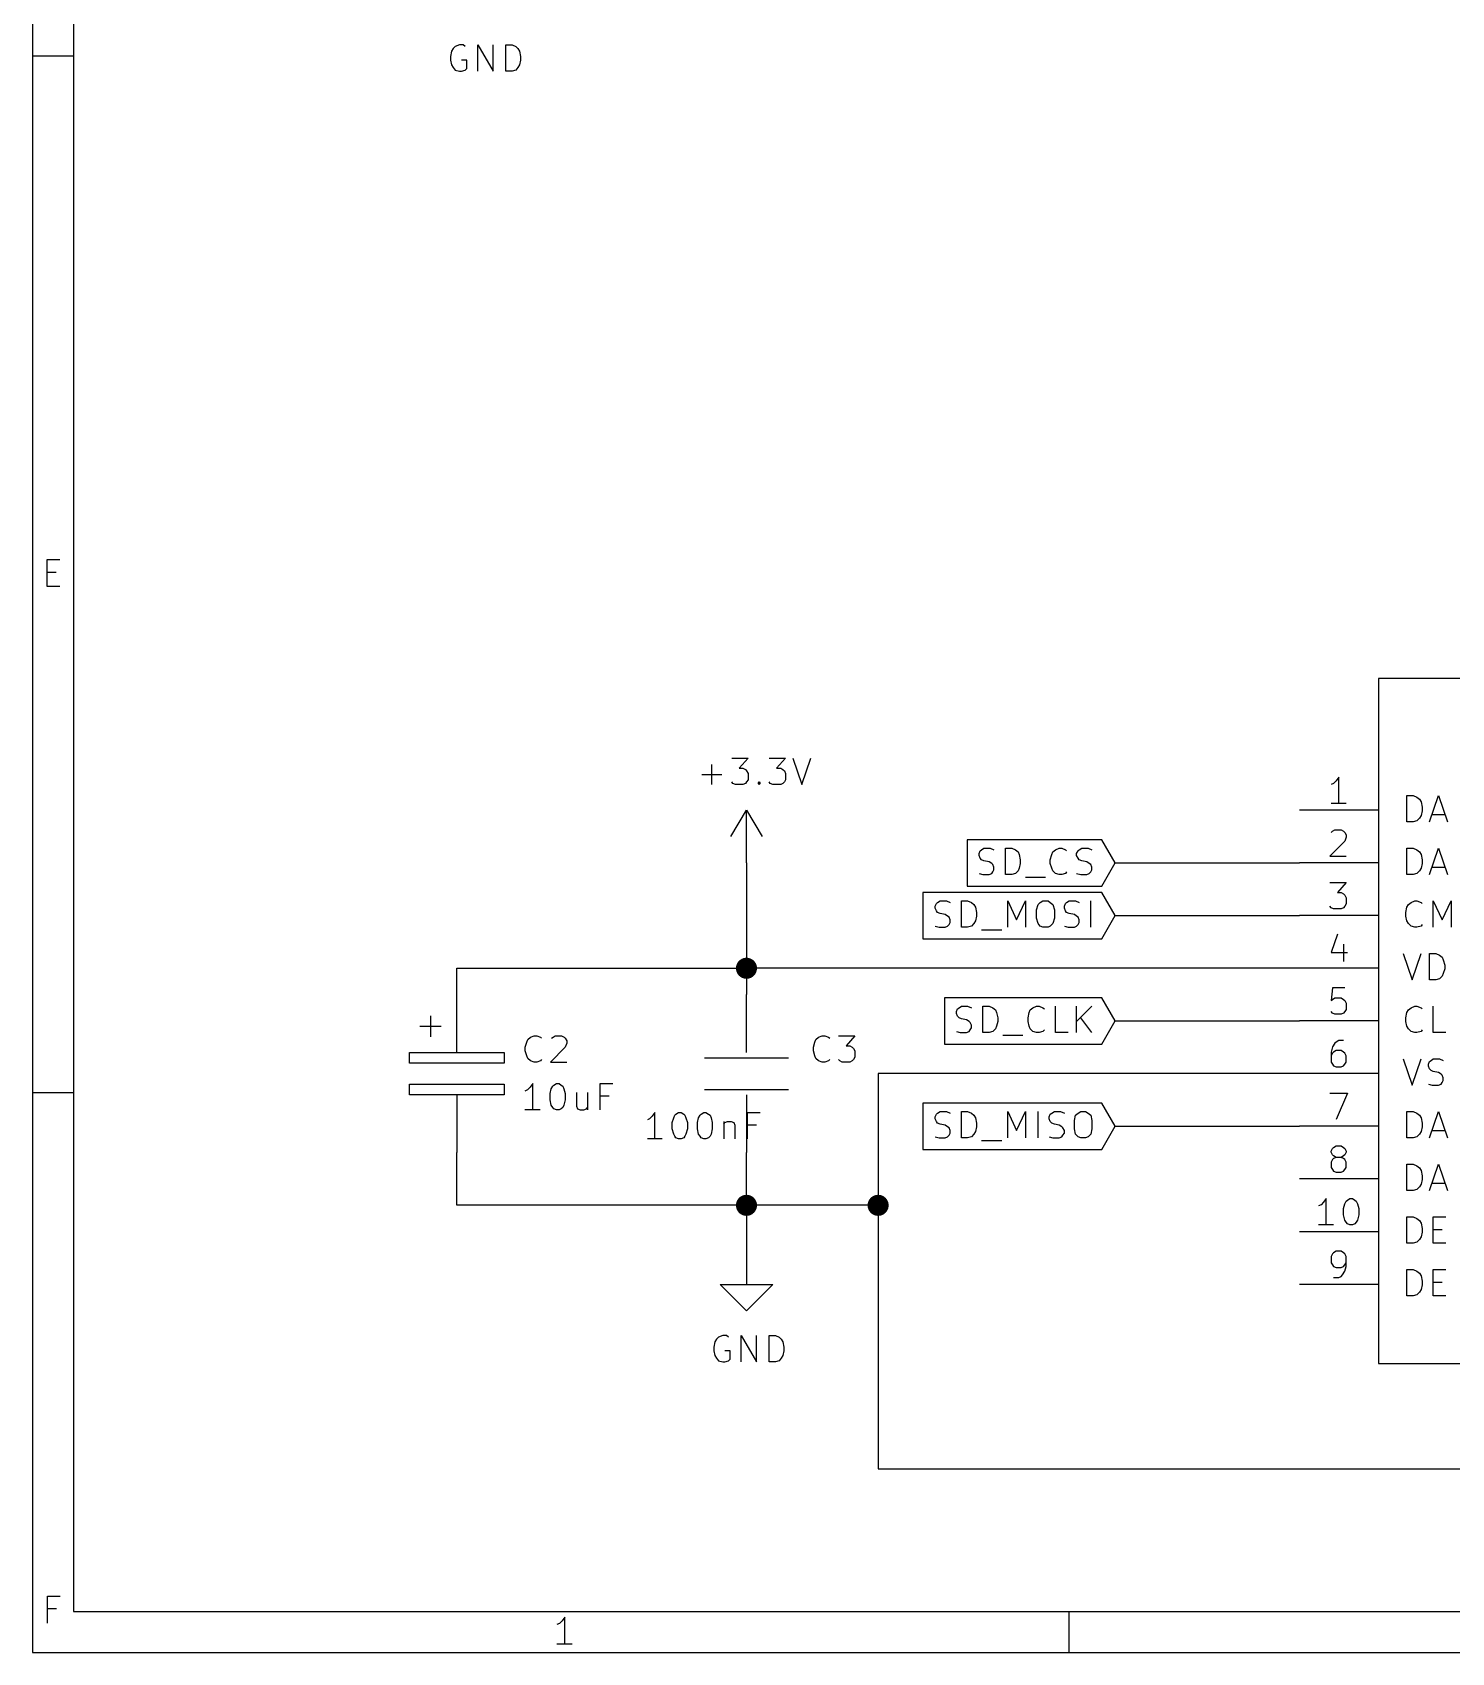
# Model space of a CAD drawing. Extents: x 10 to 410, y -287 to -10.
# Drawn here: x 10 to 78.5, y -287 to -208.9 of the extents above; entities that cross this region are included whole.
import ezdxf

# ---------------------------------------------------------------- set-up
doc = ezdxf.new("R2010")
doc.units = 0
doc.header["$MEASUREMENT"] = 0
for name, color, linetype in [('CYAN2', 4, 'CONTINUOUS'), ('GREEN2', 3, 'CONTINUOUS'), ('RED2', 1, 'CONTINUOUS')]:
    doc.layers.add(name, color=color, linetype=linetype)

msp = doc.modelspace()

# ---------------------------------------------------------------- linework, layer by layer
at = {"layer": 'CYAN2', "linetype": 'CONTINUOUS'}
for p, q in [((30.226, -209.779), (30.1752, -210.033)), ((30.1752, -210.033), (30.1752, -210.21)), ((30.3022, -209.652), (30.226, -209.779)), ((30.4038, -209.55), (30.3022, -209.652)), ((30.607, -209.474), (30.4038, -209.55)), ((30.7848, -209.474), (30.607, -209.474)), ((30.8864, -209.55), (30.7848, -209.474)), ((31.496, -210.744), (31.496, -209.474)), ((31.496, -209.474), (32.2326, -210.744)), ((32.2326, -210.744), (32.2326, -209.474)), ((32.8422, -210.744), (32.8422, -209.474)), ((32.8422, -209.474), (33.147, -209.474)), ((33.147, -209.474), (33.3248, -209.55)), ((33.3248, -209.55), (33.4264, -209.652)), ((33.4264, -209.652), (33.5026, -209.779)), ((33.5026, -209.779), (33.5534, -210.033)), ((33.5534, -210.033), (33.5534, -210.21)), ((30.1752, -210.21), (30.226, -210.439)), ((30.226, -210.439), (30.3022, -210.566)), ((30.3022, -210.566), (30.4038, -210.693)), ((30.4038, -210.693), (30.607, -210.744)), ((30.607, -210.744), (30.7086, -210.744)), ((30.9626, -210.21), (30.7086, -210.21)), ((30.7086, -210.744), (30.8864, -210.693)), ((30.8864, -210.693), (30.9626, -210.617)), ((30.9626, -210.617), (30.9626, -210.21)), ((33.147, -210.744), (32.8422, -210.744)), ((33.3248, -210.693), (33.147, -210.744)), ((33.4264, -210.566), (33.3248, -210.693)), ((33.5026, -210.439), (33.4264, -210.566)), ((33.5534, -210.21), (33.5026, -210.439)), ((42.7736, -245.135), (42.7736, -244.17)), ((43.7388, -243.865), (44.5262, -243.865)), ((44.5262, -243.865), (44.0944, -244.348)), ((44.0944, -244.348), (44.2722, -244.348)), ((44.2722, -244.348), (44.3992, -244.424)), ((44.3992, -244.424), (44.45, -244.475)), ((44.45, -244.475), (44.5262, -244.602)), ((45.5422, -243.865), (46.3296, -243.865)), ((46.3296, -243.865), (45.8978, -244.348)), ((45.8978, -244.348), (46.101, -244.348)), ((46.101, -244.348), (46.2026, -244.424)), ((46.2026, -244.424), (46.2788, -244.475)), ((46.2788, -244.475), (46.3296, -244.602)), ((46.6852, -243.865), (47.117, -245.135)), ((47.117, -245.135), (47.5488, -243.865)), ((42.291, -244.653), (43.2562, -244.653)), ((43.7896, -245.085), (43.7388, -245.008)), ((43.9166, -245.135), (43.7896, -245.085)), ((44.2722, -245.135), (43.9166, -245.135)), ((44.3992, -245.085), (44.2722, -245.135)), ((44.45, -245.008), (44.3992, -245.085)), ((44.5262, -244.907), (44.45, -245.008)), ((44.5262, -244.602), (44.5262, -244.907)), ((45.0088, -245.085), (45.0596, -245.008)), ((45.0596, -245.135), (45.0088, -245.085)), ((45.0596, -245.008), (45.1104, -245.085)), ((45.0596, -245.008), (45.0596, -245.135)), ((45.1104, -245.085), (45.0596, -245.135)), ((45.593, -245.085), (45.5422, -245.008)), ((45.72, -245.135), (45.593, -245.085)), ((46.101, -245.135), (45.72, -245.135)), ((46.2026, -245.085), (46.101, -245.135)), ((46.2788, -245.008), (46.2026, -245.085)), ((46.3296, -244.907), (46.2788, -245.008)), ((46.3296, -244.602), (46.3296, -244.907)), ((76.3016, -246.939), (76.3016, -245.669)), ((76.3016, -245.669), (76.6064, -245.669)), ((76.6064, -245.669), (76.7842, -245.745)), ((76.7842, -245.745), (76.9112, -245.847)), ((76.9112, -245.847), (76.9874, -245.974)), ((76.9874, -245.974), (77.0382, -246.228)), ((77.3938, -246.939), (77.8256, -245.669)), ((77.8256, -245.669), (78.2574, -246.939)), ((76.9112, -246.761), (76.7842, -246.888)), ((76.9874, -246.634), (76.9112, -246.761)), ((77.0382, -246.405), (76.9874, -246.634)), ((77.0382, -246.228), (77.0382, -246.405)), ((77.5208, -246.583), (78.1304, -246.583)), ((76.6064, -246.939), (76.3016, -246.939)), ((76.7842, -246.888), (76.6064, -246.939)), ((76.3016, -249.479), (76.3016, -248.209)), ((76.3016, -248.209), (76.6064, -248.209)), ((76.6064, -248.209), (76.7842, -248.285)), ((76.7842, -248.285), (76.9112, -248.387)), ((76.9112, -248.387), (76.9874, -248.514)), ((77.3938, -249.479), (77.8256, -248.209)), ((77.8256, -248.209), (78.2574, -249.479)), ((76.9874, -249.174), (76.9112, -249.301)), ((76.9874, -248.514), (77.0382, -248.768)), ((77.0382, -248.945), (76.9874, -249.174)), ((77.0382, -248.768), (77.0382, -248.945)), ((77.5208, -249.123), (78.1304, -249.123)), ((76.6064, -249.479), (76.3016, -249.479)), ((76.7842, -249.428), (76.6064, -249.479)), ((76.9112, -249.301), (76.7842, -249.428)), ((76.5048, -250.825), (76.6826, -250.749)), ((76.6826, -250.749), (76.7842, -250.749)), ((76.7842, -250.749), (76.9874, -250.825)), ((77.5716, -252.019), (77.5716, -250.749)), ((77.5716, -250.749), (78.0034, -251.663)), ((78.0034, -251.663), (78.4352, -250.749)), ((78.4352, -250.749), (78.4352, -252.019)), ((76.2508, -251.308), (76.3016, -251.054)), ((76.2508, -251.485), (76.2508, -251.308)), ((76.3016, -251.714), (76.2508, -251.485)), ((76.3016, -251.054), (76.3778, -250.927)), ((76.3778, -250.927), (76.5048, -250.825)), ((76.9874, -250.825), (77.0382, -250.876)), ((76.3778, -251.841), (76.3016, -251.714)), ((76.5048, -251.968), (76.3778, -251.841)), ((76.6826, -252.019), (76.5048, -251.968)), ((76.7842, -252.019), (76.6826, -252.019)), ((76.9874, -251.968), (76.7842, -252.019)), ((77.0382, -251.892), (76.9874, -251.968)), ((76.1238, -253.289), (76.5556, -254.559)), ((76.5556, -254.559), (76.9874, -253.289)), ((77.3938, -254.559), (77.3938, -253.289)), ((77.3938, -253.289), (77.6986, -253.289)), ((77.6986, -253.289), (77.8764, -253.365)), ((77.8764, -253.365), (78.0034, -253.467)), ((78.0034, -253.467), (78.0542, -253.594)), ((78.0542, -253.594), (78.1304, -253.848)), ((78.1304, -253.848), (78.1304, -254.025)), ((77.6986, -254.559), (77.3938, -254.559)), ((77.8764, -254.508), (77.6986, -254.559)), ((78.0034, -254.381), (77.8764, -254.508)), ((78.0542, -254.254), (78.0034, -254.381)), ((78.1304, -254.025), (78.0542, -254.254)), ((76.2508, -256.388), (76.3016, -256.134)), ((76.3016, -256.134), (76.3778, -256.007)), ((76.3778, -256.007), (76.5048, -255.905)), ((76.5048, -255.905), (76.6826, -255.829)), ((76.6826, -255.829), (76.7842, -255.829)), ((76.7842, -255.829), (76.9874, -255.905)), ((76.9874, -255.905), (77.0382, -255.956)), ((77.5716, -257.099), (77.5716, -255.829)), ((76.2508, -256.565), (76.2508, -256.388)), ((76.3016, -256.794), (76.2508, -256.565)), ((76.3778, -256.921), (76.3016, -256.794)), ((76.5048, -257.048), (76.3778, -256.921)), ((77.0382, -256.972), (76.9874, -257.048)), ((33.782, -257.81), (33.8582, -257.556)), ((33.8582, -257.556), (33.909, -257.429)), ((33.909, -257.429), (34.036, -257.327)), ((34.036, -257.327), (34.2138, -257.251)), ((34.2138, -257.251), (34.3408, -257.251)), ((34.3408, -257.251), (34.5186, -257.327)), ((34.5186, -257.327), (34.5694, -257.378)), ((35.052, -257.378), (35.1282, -257.327)), ((35.1282, -257.327), (35.2298, -257.251)), ((35.2298, -257.251), (35.5346, -257.251)), ((35.5346, -257.251), (35.6616, -257.327)), ((35.6616, -257.327), (35.7124, -257.378)), ((35.7124, -257.378), (35.7886, -257.505)), ((35.7886, -257.607), (35.7124, -257.81)), ((35.7886, -257.505), (35.7886, -257.607)), ((47.6758, -257.81), (47.752, -257.556)), ((47.752, -257.556), (47.8028, -257.429)), ((47.8028, -257.429), (47.9298, -257.327)), ((47.9298, -257.327), (48.1076, -257.251)), ((48.1076, -257.251), (48.2346, -257.251)), ((48.2346, -257.251), (48.4124, -257.327)), ((48.4124, -257.327), (48.4632, -257.378)), ((48.895, -257.251), (49.6824, -257.251)), ((49.6824, -257.251), (49.2506, -257.734)), ((49.2506, -257.734), (49.4284, -257.734)), ((49.4284, -257.734), (49.5554, -257.81)), ((76.6826, -257.099), (76.5048, -257.048)), ((76.7842, -257.099), (76.6826, -257.099)), ((76.9874, -257.048), (76.7842, -257.099)), ((78.1812, -257.099), (77.5716, -257.099)), ((33.782, -257.988), (33.782, -257.81)), ((33.8582, -258.216), (33.782, -257.988)), ((33.909, -258.343), (33.8582, -258.216)), ((34.036, -258.47), (33.909, -258.343)), ((34.2138, -258.521), (34.036, -258.47)), ((34.3408, -258.521), (34.2138, -258.521)), ((34.5186, -258.47), (34.3408, -258.521)), ((34.5694, -258.394), (34.5186, -258.47)), ((35.7124, -257.81), (35.0012, -258.521)), ((35.0012, -258.521), (35.7886, -258.521)), ((47.6758, -257.988), (47.6758, -257.81)), ((47.752, -258.216), (47.6758, -257.988)), ((47.8028, -258.343), (47.752, -258.216)), ((47.9298, -258.47), (47.8028, -258.343)), ((48.1076, -258.521), (47.9298, -258.47)), ((48.2346, -258.521), (48.1076, -258.521)), ((48.4124, -258.47), (48.2346, -258.521)), ((48.4632, -258.394), (48.4124, -258.47)), ((48.9458, -258.47), (48.895, -258.394)), ((49.0728, -258.521), (48.9458, -258.47)), ((49.4284, -258.521), (49.0728, -258.521)), ((49.5554, -258.47), (49.4284, -258.521)), ((49.5554, -257.81), (49.6062, -257.861)), ((49.6062, -258.394), (49.5554, -258.47)), ((49.6062, -257.861), (49.6824, -257.988)), ((49.6824, -258.293), (49.6062, -258.394)), ((49.6824, -257.988), (49.6824, -258.293)), ((76.1238, -258.369), (76.5556, -259.639)), ((76.5556, -259.639), (76.9874, -258.369)), ((77.343, -258.623), (77.3938, -258.496)), ((77.3938, -258.496), (77.47, -258.445)), ((77.47, -258.445), (77.5716, -258.369)), ((77.5716, -258.369), (77.8764, -258.369)), ((77.8764, -258.369), (78.0542, -258.445)), ((77.343, -258.724), (77.343, -258.623)), ((77.3938, -258.851), (77.343, -258.724)), ((77.47, -258.928), (77.3938, -258.851)), ((77.5716, -258.978), (77.47, -258.928)), ((77.8256, -259.029), (77.5716, -258.978)), ((77.9526, -259.105), (77.8256, -259.029)), ((78.0034, -259.156), (77.9526, -259.105)), ((78.0542, -259.283), (78.0034, -259.156)), ((78.0542, -259.41), (78.0542, -259.283)), ((33.8836, -259.867), (33.7566, -259.918)), ((34.0106, -259.74), (33.8836, -259.867)), ((34.1376, -259.563), (34.0106, -259.74)), ((34.1376, -260.833), (34.1376, -259.563)), ((34.9758, -260.045), (35.0266, -259.817)), ((34.9758, -260.35), (34.9758, -260.045)), ((35.0266, -259.817), (35.1028, -259.69)), ((35.1028, -259.69), (35.1536, -259.639)), ((35.1536, -259.639), (35.2806, -259.563)), ((35.2806, -259.563), (35.4076, -259.563)), ((35.4076, -259.563), (35.5092, -259.639)), ((35.5092, -259.639), (35.5854, -259.69)), ((35.5854, -259.69), (35.6362, -259.817)), ((35.6362, -259.817), (35.7124, -260.045)), ((35.7124, -260.045), (35.7124, -260.35)), ((36.2458, -259.994), (36.2458, -260.655)), ((36.7792, -259.994), (36.7792, -260.833)), ((37.3888, -260.833), (37.3888, -259.563)), ((37.3888, -259.563), (37.9984, -259.563)), ((77.343, -259.588), (77.5208, -259.639)), ((77.5208, -259.639), (77.8256, -259.639)), ((77.8256, -259.639), (77.9526, -259.588)), ((77.9526, -259.588), (78.0034, -259.512)), ((78.0034, -259.512), (78.0542, -259.41)), ((34.4932, -260.833), (33.7566, -260.833)), ((35.0266, -260.604), (34.9758, -260.35)), ((35.1028, -260.706), (35.0266, -260.604)), ((35.1536, -260.782), (35.1028, -260.706)), ((35.2806, -260.833), (35.1536, -260.782)), ((35.4076, -260.833), (35.2806, -260.833)), ((35.5092, -260.782), (35.4076, -260.833)), ((35.5854, -260.706), (35.5092, -260.782)), ((35.6362, -260.604), (35.5854, -260.706)), ((35.7124, -260.35), (35.6362, -260.604)), ((36.2458, -260.655), (36.2966, -260.782)), ((36.2966, -260.782), (36.4236, -260.833)), ((36.4236, -260.833), (36.6014, -260.833)), ((36.6014, -260.833), (36.7284, -260.782)), ((36.7284, -260.782), (36.7792, -260.706)), ((37.8206, -260.172), (37.3888, -260.172)), ((76.3016, -262.179), (76.3016, -260.909)), ((76.3016, -260.909), (76.6064, -260.909)), ((76.6064, -260.909), (76.7842, -260.985)), ((77.3938, -262.179), (77.8256, -260.909)), ((77.8256, -260.909), (78.2574, -262.179)), ((39.7764, -261.264), (39.6748, -261.315)), ((39.9034, -261.137), (39.7764, -261.264)), ((40.0304, -260.96), (39.9034, -261.137)), ((40.0304, -262.23), (40.0304, -260.96)), ((40.8686, -261.442), (40.9448, -261.214)), ((40.8686, -261.747), (40.8686, -261.442)), ((40.9448, -261.214), (40.9956, -261.087)), ((40.9956, -261.087), (41.0464, -261.036)), ((41.0464, -261.036), (41.1734, -260.96)), ((41.1734, -260.96), (41.3004, -260.96)), ((41.3004, -260.96), (41.4274, -261.036)), ((41.4274, -261.036), (41.4782, -261.087)), ((41.4782, -261.087), (41.529, -261.214)), ((41.529, -261.214), (41.6052, -261.442)), ((41.6052, -261.442), (41.6052, -261.747)), ((42.0878, -261.442), (42.1386, -261.214)), ((42.0878, -261.747), (42.0878, -261.442)), ((42.1386, -261.214), (42.2148, -261.087)), ((42.2148, -261.087), (42.2656, -261.036)), ((42.2656, -261.036), (42.3926, -260.96)), ((42.3926, -260.96), (42.4942, -260.96)), ((42.4942, -260.96), (42.6212, -261.036)), ((42.6212, -261.036), (42.6974, -261.087)), ((42.6974, -261.087), (42.7482, -261.214)), ((42.7482, -261.214), (42.799, -261.442)), ((42.799, -261.442), (42.799, -261.747)), ((43.3578, -261.391), (43.3578, -262.23)), ((43.3578, -261.518), (43.4086, -261.442)), ((43.4086, -261.442), (43.5356, -261.391)), ((43.5356, -261.391), (43.7134, -261.391)), ((43.7134, -261.391), (43.8404, -261.442)), ((43.8404, -261.442), (43.8912, -261.569)), ((43.8912, -261.569), (43.8912, -262.23)), ((44.5008, -262.23), (44.5008, -260.96)), ((44.5008, -260.96), (45.1104, -260.96)), ((44.9326, -261.569), (44.5008, -261.569)), ((76.7842, -260.985), (76.9112, -261.087)), ((76.9112, -261.087), (76.9874, -261.214)), ((76.9874, -261.214), (77.0382, -261.468)), ((77.0382, -261.645), (76.9874, -261.874)), ((77.0382, -261.468), (77.0382, -261.645)), ((40.386, -262.23), (39.6748, -262.23)), ((40.9448, -262.001), (40.8686, -261.747)), ((40.9956, -262.103), (40.9448, -262.001)), ((41.0464, -262.179), (40.9956, -262.103)), ((41.1734, -262.23), (41.0464, -262.179)), ((41.3004, -262.23), (41.1734, -262.23)), ((41.4274, -262.179), (41.3004, -262.23)), ((41.4782, -262.103), (41.4274, -262.179)), ((41.529, -262.001), (41.4782, -262.103)), ((41.6052, -261.747), (41.529, -262.001)), ((42.1386, -262.001), (42.0878, -261.747)), ((42.2148, -262.103), (42.1386, -262.001)), ((42.2656, -262.179), (42.2148, -262.103)), ((42.3926, -262.23), (42.2656, -262.179)), ((42.4942, -262.23), (42.3926, -262.23)), ((42.6212, -262.179), (42.4942, -262.23)), ((42.6974, -262.103), (42.6212, -262.179)), ((42.7482, -262.001), (42.6974, -262.103)), ((42.799, -261.747), (42.7482, -262.001)), ((76.6064, -262.179), (76.3016, -262.179)), ((76.7842, -262.128), (76.6064, -262.179)), ((76.9112, -262.001), (76.7842, -262.128)), ((76.9874, -261.874), (76.9112, -262.001)), ((77.5208, -261.823), (78.1304, -261.823)), ((76.3016, -264.719), (76.3016, -263.449)), ((76.3016, -263.449), (76.6064, -263.449)), ((76.6064, -263.449), (76.7842, -263.525)), ((76.7842, -263.525), (76.9112, -263.627)), ((76.9112, -263.627), (76.9874, -263.754)), ((76.9874, -263.754), (77.0382, -264.008)), ((77.0382, -264.008), (77.0382, -264.185)), ((77.3938, -264.719), (77.8256, -263.449)), ((77.8256, -263.449), (78.2574, -264.719)), ((76.6064, -264.719), (76.3016, -264.719)), ((76.7842, -264.668), (76.6064, -264.719)), ((76.9112, -264.541), (76.7842, -264.668)), ((76.9874, -264.414), (76.9112, -264.541)), ((77.0382, -264.185), (76.9874, -264.414)), ((77.5208, -264.363), (78.1304, -264.363)), ((76.3016, -267.259), (76.3016, -265.989)), ((76.3016, -265.989), (76.6064, -265.989)), ((76.6064, -265.989), (76.7842, -266.065)), ((76.7842, -266.065), (76.9112, -266.167)), ((76.9112, -266.167), (76.9874, -266.294)), ((76.9874, -266.294), (77.0382, -266.548)), ((77.5716, -267.259), (77.5716, -265.989)), ((77.5716, -265.989), (78.1812, -265.989)), ((76.9112, -267.081), (76.7842, -267.208)), ((76.9874, -266.954), (76.9112, -267.081)), ((77.0382, -266.725), (76.9874, -266.954)), ((77.0382, -266.548), (77.0382, -266.725)), ((77.5716, -266.598), (78.0034, -266.598)), ((76.6064, -267.259), (76.3016, -267.259)), ((76.7842, -267.208), (76.6064, -267.259)), ((78.1812, -267.259), (77.5716, -267.259)), ((76.3016, -269.799), (76.3016, -268.529)), ((76.3016, -268.529), (76.6064, -268.529)), ((76.6064, -268.529), (76.7842, -268.605)), ((76.7842, -268.605), (76.9112, -268.707)), ((76.9112, -268.707), (76.9874, -268.834)), ((77.5716, -269.799), (77.5716, -268.529)), ((77.5716, -268.529), (78.1812, -268.529)), ((76.9874, -269.494), (76.9112, -269.621)), ((76.9874, -268.834), (77.0382, -269.088)), ((77.0382, -269.265), (76.9874, -269.494)), ((77.0382, -269.088), (77.0382, -269.265)), ((77.5716, -269.138), (78.0034, -269.138)), ((76.6064, -269.799), (76.3016, -269.799)), ((76.7842, -269.748), (76.6064, -269.799)), ((76.9112, -269.621), (76.7842, -269.748)), ((78.1812, -269.799), (77.5716, -269.799)), ((43.1038, -271.78), (43.0022, -271.882)), ((43.307, -271.704), (43.1038, -271.78)), ((43.4848, -271.704), (43.307, -271.704)), ((43.5864, -271.78), (43.4848, -271.704)), ((44.196, -272.974), (44.196, -271.704)), ((44.196, -271.704), (44.9326, -272.974)), ((44.9326, -272.974), (44.9326, -271.704)), ((45.5422, -272.974), (45.5422, -271.704)), ((45.5422, -271.704), (45.847, -271.704)), ((45.847, -271.704), (46.0248, -271.78)), ((46.0248, -271.78), (46.1264, -271.882)), ((42.926, -272.009), (42.8752, -272.263)), ((42.8752, -272.263), (42.8752, -272.44)), ((42.8752, -272.44), (42.926, -272.669)), ((43.0022, -271.882), (42.926, -272.009)), ((43.6626, -272.44), (43.4086, -272.44)), ((43.6626, -272.847), (43.6626, -272.44)), ((46.1264, -271.882), (46.2026, -272.009)), ((46.2026, -272.009), (46.2534, -272.263)), ((46.2534, -272.44), (46.2026, -272.669)), ((46.2534, -272.263), (46.2534, -272.44)), ((42.926, -272.669), (43.0022, -272.796)), ((43.0022, -272.796), (43.1038, -272.923)), ((43.1038, -272.923), (43.307, -272.974)), ((43.307, -272.974), (43.4086, -272.974)), ((43.4086, -272.974), (43.5864, -272.923)), ((43.5864, -272.923), (43.6626, -272.847)), ((45.847, -272.974), (45.5422, -272.974)), ((46.0248, -272.923), (45.847, -272.974)), ((46.1264, -272.796), (46.0248, -272.923)), ((46.2026, -272.669), (46.1264, -272.796))]:
    msp.add_line(p, q, dxfattribs=at)
at = {"layer": 'GREEN2', "linetype": 'CONTINUOUS'}
for p, q in [((44.45, -248.92), (44.45, -254)), ((62.23, -248.92), (71.12, -248.92)), ((62.23, -251.46), (71.12, -251.46)), ((30.48, -255.27), (30.48, -254)), ((30.48, -254), (44.45, -254)), ((71.12, -254), (44.45, -254)), ((44.45, -254), (44.45, -255.27)), ((62.23, -256.54), (71.12, -256.54)), ((71.12, -259.08), (50.8, -259.08)), ((50.8, -259.08), (50.8, -265.43)), ((62.23, -261.62), (71.12, -261.62)), ((30.48, -265.43), (30.48, -262.89)), ((44.45, -265.43), (44.45, -262.89)), ((44.45, -265.43), (30.48, -265.43)), ((50.8, -265.43), (44.45, -265.43)), ((44.45, -265.43), (44.45, -267.97)), ((50.8, -265.43), (50.8, -278.13)), ((50.8, -278.13), (114.3, -278.13))]:
    msp.add_line(p, q, dxfattribs=at)
at = {"layer": 'GREEN2', "const_width": 0.508}
for points in [[(44.196, -254, 1), (44.704, -254, 1)], [(44.196, -265.43, 1), (44.704, -265.43, 1)], [(50.546, -265.43, 1), (51.054, -265.43, 1)]]:
    msp.add_lwpolyline(points, format="xyb", close=True, dxfattribs=at)
at = {"layer": 'RED2', "linetype": 'CONTINUOUS'}
for p, q in [((10.0076, -10.0076), (10.0076, -286.995)), ((11.9888, -11.9888), (11.9888, -285.013)), ((10.0076, -210.007), (11.9888, -210.007)), ((10.7188, -235.585), (10.7188, -234.29)), ((10.7188, -234.29), (11.3284, -234.29)), ((10.7188, -234.899), (11.1506, -234.899)), ((11.3284, -235.585), (10.7188, -235.585)), ((110.49, -240.03), (74.93, -240.03)), ((74.93, -240.03), (74.93, -273.05)), ((72.771, -245.085), (72.644, -245.135)), ((72.898, -244.958), (72.771, -245.085)), ((73.025, -244.78), (72.898, -244.958)), ((73.025, -246.05), (73.025, -244.78)), ((73.3806, -246.05), (72.644, -246.05)), ((43.688, -247.65), (44.45, -246.38)), ((44.45, -248.92), (44.45, -246.38)), ((44.45, -246.38), (45.212, -247.65)), ((74.93, -246.38), (71.12, -246.38)), ((72.644, -247.447), (72.7202, -247.396)), ((72.7202, -247.396), (72.8218, -247.32)), ((72.8218, -247.32), (73.1266, -247.32)), ((73.1266, -247.32), (73.2536, -247.396)), ((73.2536, -247.396), (73.3044, -247.447)), ((73.3044, -247.447), (73.3806, -247.574)), ((73.3806, -247.574), (73.3806, -247.675)), ((61.595, -247.802), (55.0926, -247.802)), ((55.0926, -247.802), (55.0926, -248.92)), ((55.6768, -248.463), (55.7276, -248.336)), ((55.7276, -248.336), (55.7784, -248.285)), ((55.7784, -248.285), (55.9054, -248.209)), ((55.9054, -248.209), (56.2102, -248.209)), ((56.2102, -248.209), (56.388, -248.285)), ((56.9468, -249.479), (56.9468, -248.209)), ((56.9468, -248.209), (57.2516, -248.209)), ((57.2516, -248.209), (57.4294, -248.285)), ((57.4294, -248.285), (57.5564, -248.387)), ((57.5564, -248.387), (57.6072, -248.514)), ((59.182, -248.514), (59.2328, -248.387)), ((59.2328, -248.387), (59.3598, -248.285)), ((59.3598, -248.285), (59.5376, -248.209)), ((59.5376, -248.209), (59.6646, -248.209)), ((59.6646, -248.209), (59.8424, -248.285)), ((59.8424, -248.285), (59.8932, -248.336)), ((60.3758, -248.463), (60.452, -248.336)), ((60.452, -248.336), (60.5028, -248.285)), ((60.5028, -248.285), (60.6298, -248.209)), ((60.6298, -248.209), (60.9346, -248.209)), ((60.9346, -248.209), (61.1124, -248.285)), ((62.23, -248.92), (61.595, -247.802)), ((73.3044, -247.879), (72.5932, -248.59)), ((73.3806, -247.675), (73.3044, -247.879)), ((55.0926, -248.92), (55.0926, -250.038)), ((55.6768, -248.564), (55.6768, -248.463)), ((55.7276, -248.691), (55.6768, -248.564)), ((55.7784, -248.768), (55.7276, -248.691)), ((55.9054, -248.818), (55.7784, -248.768)), ((56.1594, -248.869), (55.9054, -248.818)), ((56.2864, -248.945), (56.1594, -248.869)), ((56.3372, -248.996), (56.2864, -248.945)), ((56.388, -249.123), (56.3372, -248.996)), ((56.388, -249.25), (56.388, -249.123)), ((57.6072, -249.174), (57.5564, -249.301)), ((57.6072, -248.514), (57.658, -248.768)), ((57.658, -248.945), (57.6072, -249.174)), ((57.658, -248.768), (57.658, -248.945)), ((59.1058, -248.768), (59.182, -248.514)), ((59.1058, -248.945), (59.1058, -248.768)), ((59.182, -249.174), (59.1058, -248.945)), ((59.2328, -249.301), (59.182, -249.174)), ((60.3758, -248.564), (60.3758, -248.463)), ((60.452, -248.691), (60.3758, -248.564)), ((60.5028, -248.768), (60.452, -248.691)), ((60.6298, -248.818), (60.5028, -248.768)), ((60.8584, -248.869), (60.6298, -248.818)), ((60.9854, -248.945), (60.8584, -248.869)), ((61.0616, -248.996), (60.9854, -248.945)), ((61.1124, -249.123), (61.0616, -248.996)), ((61.1124, -249.25), (61.1124, -249.123)), ((61.595, -250.038), (62.23, -248.92)), ((74.93, -248.92), (71.12, -248.92)), ((72.5932, -248.59), (73.3806, -248.59)), ((55.6768, -249.428), (55.8546, -249.479)), ((55.8546, -249.479), (56.1594, -249.479)), ((56.1594, -249.479), (56.2864, -249.428)), ((56.2864, -249.428), (56.3372, -249.352)), ((56.3372, -249.352), (56.388, -249.25)), ((57.2516, -249.479), (56.9468, -249.479)), ((57.4294, -249.428), (57.2516, -249.479)), ((57.5564, -249.301), (57.4294, -249.428)), ((57.912, -249.606), (58.8772, -249.606)), ((59.3598, -249.428), (59.2328, -249.301)), ((59.5376, -249.479), (59.3598, -249.428)), ((59.6646, -249.479), (59.5376, -249.479)), ((59.8424, -249.428), (59.6646, -249.479)), ((59.8932, -249.352), (59.8424, -249.428)), ((60.3758, -249.428), (60.579, -249.479)), ((60.579, -249.479), (60.8584, -249.479)), ((60.8584, -249.479), (60.9854, -249.428)), ((60.9854, -249.428), (61.0616, -249.352)), ((61.0616, -249.352), (61.1124, -249.25)), ((72.5932, -249.86), (73.3806, -249.86)), ((73.3806, -249.86), (72.9488, -250.342)), ((61.595, -250.342), (52.959, -250.342)), ((52.959, -250.342), (52.959, -251.46)), ((53.6702, -250.825), (53.7972, -250.749)), ((53.7972, -250.749), (54.102, -250.749)), ((54.102, -250.749), (54.2798, -250.825)), ((54.8132, -252.019), (54.8132, -250.749)), ((54.8132, -250.749), (55.118, -250.749)), ((55.0926, -250.038), (61.595, -250.038)), ((55.118, -250.749), (55.2958, -250.825)), ((57.0484, -252.019), (57.0484, -250.749)), ((57.0484, -250.749), (57.4802, -251.663)), ((57.4802, -251.663), (57.912, -250.749)), ((57.912, -250.749), (57.912, -252.019)), ((58.6232, -250.825), (58.7502, -250.749)), ((58.7502, -250.749), (59.0042, -250.749)), ((59.0042, -250.749), (59.1058, -250.825)), ((59.8932, -250.825), (60.0202, -250.749)), ((60.0202, -250.749), (60.325, -250.749)), ((60.325, -250.749), (60.5028, -250.825)), ((61.0616, -252.019), (61.0616, -250.749)), ((62.23, -251.46), (61.595, -250.342)), ((72.9488, -250.342), (73.1266, -250.342)), ((73.1266, -250.342), (73.2536, -250.419)), ((73.2536, -250.419), (73.3044, -250.469)), ((73.3044, -250.469), (73.3806, -250.596)), ((73.3806, -250.596), (73.3806, -250.901)), ((52.959, -251.46), (52.959, -252.578)), ((53.5432, -251.003), (53.6194, -250.876)), ((53.5432, -251.104), (53.5432, -251.003)), ((53.6194, -251.231), (53.5432, -251.104)), ((53.6194, -250.876), (53.6702, -250.825)), ((53.6702, -251.308), (53.6194, -251.231)), ((53.7972, -251.358), (53.6702, -251.308)), ((54.0258, -251.409), (53.7972, -251.358)), ((54.1528, -251.485), (54.0258, -251.409)), ((54.229, -251.536), (54.1528, -251.485)), ((54.2798, -251.663), (54.229, -251.536)), ((55.2958, -250.825), (55.4228, -250.927)), ((55.4228, -250.927), (55.499, -251.054)), ((55.499, -251.054), (55.5498, -251.308)), ((55.5498, -251.485), (55.499, -251.714)), ((55.5498, -251.308), (55.5498, -251.485)), ((58.4454, -251.181), (58.5216, -250.927)), ((58.4454, -251.587), (58.4454, -251.181)), ((58.5216, -250.927), (58.6232, -250.825)), ((59.1058, -250.825), (59.2328, -250.927)), ((59.2328, -250.927), (59.309, -251.181)), ((59.309, -251.181), (59.309, -251.587)), ((59.7916, -251.003), (59.8424, -250.876)), ((59.7916, -251.104), (59.7916, -251.003)), ((59.8424, -251.231), (59.7916, -251.104)), ((59.8424, -250.876), (59.8932, -250.825)), ((59.8932, -251.308), (59.8424, -251.231)), ((60.0202, -251.358), (59.8932, -251.308)), ((60.2742, -251.409), (60.0202, -251.358)), ((60.3758, -251.485), (60.2742, -251.409)), ((60.452, -251.536), (60.3758, -251.485)), ((60.5028, -251.663), (60.452, -251.536)), ((61.595, -252.578), (62.23, -251.46)), ((74.93, -251.46), (71.12, -251.46)), ((72.644, -251.079), (72.5932, -251.003)), ((72.771, -251.13), (72.644, -251.079)), ((73.1266, -251.13), (72.771, -251.13)), ((73.2536, -251.079), (73.1266, -251.13)), ((73.3044, -251.003), (73.2536, -251.079)), ((73.3806, -250.901), (73.3044, -251.003)), ((53.5432, -251.968), (53.7464, -252.019)), ((53.7464, -252.019), (54.0258, -252.019)), ((54.0258, -252.019), (54.1528, -251.968)), ((54.1528, -251.968), (54.229, -251.892)), ((54.229, -251.892), (54.2798, -251.79)), ((54.2798, -251.79), (54.2798, -251.663)), ((55.118, -252.019), (54.8132, -252.019)), ((55.2958, -251.968), (55.118, -252.019)), ((55.4228, -251.841), (55.2958, -251.968)), ((55.499, -251.714), (55.4228, -251.841)), ((55.7784, -252.146), (56.769, -252.146)), ((58.5216, -251.841), (58.4454, -251.587)), ((58.6232, -251.968), (58.5216, -251.841)), ((58.7502, -252.019), (58.6232, -251.968)), ((59.0042, -252.019), (58.7502, -252.019)), ((59.1058, -251.968), (59.0042, -252.019)), ((59.2328, -251.841), (59.1058, -251.968)), ((59.309, -251.587), (59.2328, -251.841)), ((59.7916, -251.968), (59.9694, -252.019)), ((59.9694, -252.019), (60.2742, -252.019)), ((60.2742, -252.019), (60.3758, -251.968)), ((60.3758, -251.968), (60.452, -251.892)), ((60.452, -251.892), (60.5028, -251.79)), ((60.5028, -251.79), (60.5028, -251.663)), ((52.959, -252.578), (61.595, -252.578)), ((72.9488, -252.349), (72.644, -253.238)), ((73.2536, -252.832), (73.2536, -253.67)), ((72.644, -253.238), (73.4314, -253.238)), ((74.93, -254), (71.12, -254)), ((30.48, -258.064), (30.48, -255.27)), ((44.45, -258.064), (44.45, -255.27)), ((61.595, -255.422), (54.0004, -255.422)), ((54.0004, -255.422), (54.0004, -256.54)), ((62.23, -256.54), (61.595, -255.422)), ((72.7202, -254.94), (72.644, -255.549)), ((73.3044, -254.94), (72.7202, -254.94)), ((72.7202, -255.499), (72.8218, -255.422)), ((72.8218, -255.422), (73.1266, -255.422)), ((73.1266, -255.422), (73.2536, -255.499)), ((54.5846, -256.083), (54.6354, -255.956)), ((54.5846, -256.184), (54.5846, -256.083)), ((54.6354, -256.311), (54.5846, -256.184)), ((54.6354, -255.956), (54.7116, -255.905)), ((54.7116, -255.905), (54.8132, -255.829)), ((54.8132, -255.829), (55.118, -255.829)), ((55.118, -255.829), (55.2958, -255.905)), ((55.8546, -257.099), (55.8546, -255.829)), ((55.8546, -255.829), (56.1594, -255.829)), ((56.1594, -255.829), (56.3372, -255.905)), ((56.3372, -255.905), (56.4642, -256.007)), ((56.4642, -256.007), (56.515, -256.134)), ((56.515, -256.134), (56.5658, -256.388)), ((58.039, -256.388), (58.0898, -256.134)), ((58.0898, -256.134), (58.1406, -256.007)), ((58.1406, -256.007), (58.2676, -255.905)), ((58.2676, -255.905), (58.4454, -255.829)), ((58.4454, -255.829), (58.5724, -255.829)), ((58.5724, -255.829), (58.7502, -255.905)), ((58.7502, -255.905), (58.8264, -255.956)), ((59.3598, -257.099), (59.3598, -255.829)), ((60.3758, -257.099), (60.3758, -255.829)), ((61.1124, -255.829), (60.3758, -256.565)), ((72.644, -255.549), (72.7202, -255.499)), ((72.7202, -256.159), (72.644, -256.083)), ((72.8218, -256.21), (72.7202, -256.159)), ((73.1266, -256.21), (72.8218, -256.21)), ((73.2536, -256.159), (73.1266, -256.21)), ((73.2536, -255.499), (73.3044, -255.549)), ((73.3044, -256.083), (73.2536, -256.159)), ((73.3044, -255.549), (73.3806, -255.676)), ((73.3806, -255.981), (73.3044, -256.083)), ((73.3806, -255.676), (73.3806, -255.981)), ((28.702, -256.794), (29.718, -256.794)), ((29.21, -256.286), (29.21, -257.302)), ((54.0004, -256.54), (54.0004, -257.658)), ((54.7116, -256.388), (54.6354, -256.311)), ((54.8132, -256.438), (54.7116, -256.388)), ((55.0672, -256.489), (54.8132, -256.438)), ((55.1942, -256.565), (55.0672, -256.489)), ((55.245, -256.616), (55.1942, -256.565)), ((55.1942, -257.048), (55.245, -256.972)), ((55.2958, -256.743), (55.245, -256.616)), ((55.245, -256.972), (55.2958, -256.87)), ((55.2958, -256.87), (55.2958, -256.743)), ((56.4642, -256.921), (56.3372, -257.048)), ((56.515, -256.794), (56.4642, -256.921)), ((56.5658, -256.565), (56.515, -256.794)), ((56.5658, -256.388), (56.5658, -256.565)), ((58.039, -256.565), (58.039, -256.388)), ((58.0898, -256.794), (58.039, -256.565)), ((58.1406, -256.921), (58.0898, -256.794)), ((58.2676, -257.048), (58.1406, -256.921)), ((58.8264, -256.972), (58.7502, -257.048)), ((61.1124, -257.099), (60.579, -256.388)), ((61.595, -257.658), (62.23, -256.54)), ((74.93, -256.54), (71.12, -256.54)), ((54.0004, -257.658), (61.595, -257.658)), ((54.5846, -257.048), (54.7624, -257.099)), ((54.7624, -257.099), (55.0672, -257.099)), ((55.0672, -257.099), (55.1942, -257.048)), ((56.1594, -257.099), (55.8546, -257.099)), ((56.3372, -257.048), (56.1594, -257.099)), ((56.8198, -257.226), (57.785, -257.226)), ((58.4454, -257.099), (58.2676, -257.048)), ((58.5724, -257.099), (58.4454, -257.099)), ((58.7502, -257.048), (58.5724, -257.099)), ((59.9694, -257.099), (59.3598, -257.099)), ((72.7202, -257.785), (72.644, -258.039)), ((72.8218, -257.607), (72.7202, -257.785)), ((72.898, -257.556), (72.8218, -257.607)), ((73.025, -257.48), (72.898, -257.556)), ((73.2536, -257.48), (73.025, -257.48)), ((28.194, -258.572), (28.194, -258.064)), ((28.194, -258.064), (32.766, -258.064)), ((32.766, -258.064), (32.766, -258.572)), ((42.418, -258.318), (46.482, -258.318)), ((72.644, -258.039), (72.644, -258.521)), ((72.7202, -258.089), (72.644, -258.216)), ((72.644, -258.521), (72.7202, -258.623)), ((72.771, -258.039), (72.7202, -258.089)), ((72.898, -257.962), (72.771, -258.039)), ((73.1266, -257.962), (72.898, -257.962)), ((73.2536, -258.039), (73.1266, -257.962)), ((73.3044, -258.089), (73.2536, -258.039)), ((73.3806, -258.216), (73.3044, -258.089)), ((73.3044, -258.623), (73.3806, -258.521)), ((73.3806, -258.521), (73.3806, -258.216)), ((32.766, -258.572), (28.194, -258.572)), ((74.93, -259.08), (71.12, -259.08)), ((72.7202, -258.623), (72.771, -258.699)), ((72.771, -258.699), (72.898, -258.75)), ((72.898, -258.75), (73.1266, -258.75)), ((73.1266, -258.75), (73.2536, -258.699)), ((73.2536, -258.699), (73.3044, -258.623)), ((10.0076, -259.994), (11.9888, -259.994)), ((28.194, -260.096), (28.194, -259.588)), ((28.194, -259.588), (32.766, -259.588)), ((32.766, -260.096), (28.194, -260.096)), ((30.48, -260.096), (30.48, -262.89)), ((32.766, -259.588), (32.766, -260.096)), ((42.418, -259.842), (46.482, -259.842)), ((44.45, -260.096), (44.45, -262.89)), ((72.5932, -260.02), (73.4314, -260.02)), ((73.4314, -260.02), (72.898, -261.29)), ((61.595, -260.502), (52.959, -260.502)), ((52.959, -260.502), (52.959, -261.62)), ((53.6702, -260.985), (53.7972, -260.909)), ((53.7972, -260.909), (54.102, -260.909)), ((54.102, -260.909), (54.2798, -260.985)), ((54.8132, -262.179), (54.8132, -260.909)), ((54.8132, -260.909), (55.118, -260.909)), ((55.118, -260.909), (55.2958, -260.985)), ((57.0484, -262.179), (57.0484, -260.909)), ((57.0484, -260.909), (57.4802, -261.823)), ((57.4802, -261.823), (57.912, -260.909)), ((57.912, -260.909), (57.912, -262.179)), ((58.5216, -262.179), (58.5216, -260.909)), ((59.182, -260.985), (59.309, -260.909)), ((59.309, -260.909), (59.5884, -260.909)), ((59.5884, -260.909), (59.7916, -260.985)), ((60.452, -260.985), (60.579, -260.909)), ((60.579, -260.909), (60.8076, -260.909)), ((60.8076, -260.909), (60.9346, -260.985)), ((62.23, -261.62), (61.595, -260.502)), ((52.959, -261.62), (52.959, -262.738)), ((53.5432, -261.163), (53.6194, -261.036)), ((53.5432, -261.264), (53.5432, -261.163)), ((53.6194, -261.391), (53.5432, -261.264)), ((53.6194, -261.036), (53.6702, -260.985)), ((53.6702, -261.468), (53.6194, -261.391)), ((53.7972, -261.518), (53.6702, -261.468)), ((54.0258, -261.569), (53.7972, -261.518)), ((54.1528, -261.645), (54.0258, -261.569)), ((54.229, -261.696), (54.1528, -261.645)), ((55.2958, -260.985), (55.4228, -261.087)), ((55.4228, -261.087), (55.499, -261.214)), ((55.499, -261.214), (55.5498, -261.468)), ((55.5498, -261.645), (55.499, -261.874)), ((55.5498, -261.468), (55.5498, -261.645)), ((59.055, -261.163), (59.1058, -261.036)), ((59.055, -261.264), (59.055, -261.163)), ((59.1058, -261.391), (59.055, -261.264)), ((59.1058, -261.036), (59.182, -260.985)), ((59.182, -261.468), (59.1058, -261.391)), ((59.309, -261.518), (59.182, -261.468)), ((59.5376, -261.569), (59.309, -261.518)), ((59.6646, -261.645), (59.5376, -261.569)), ((59.7154, -261.696), (59.6646, -261.645)), ((60.2742, -261.341), (60.325, -261.087)), ((60.2742, -261.747), (60.2742, -261.341)), ((60.325, -261.087), (60.452, -260.985)), ((60.9346, -260.985), (61.0616, -261.087)), ((61.0616, -261.087), (61.1124, -261.341)), ((61.1124, -261.341), (61.1124, -261.747)), ((61.595, -262.738), (62.23, -261.62)), ((74.93, -261.62), (71.12, -261.62)), ((53.5432, -262.128), (53.7464, -262.179)), ((53.7464, -262.179), (54.0258, -262.179)), ((54.0258, -262.179), (54.1528, -262.128)), ((54.1528, -262.128), (54.229, -262.052)), ((54.2798, -261.823), (54.229, -261.696)), ((54.229, -262.052), (54.2798, -261.95)), ((54.2798, -261.95), (54.2798, -261.823)), ((55.118, -262.179), (54.8132, -262.179)), ((55.2958, -262.128), (55.118, -262.179)), ((55.4228, -262.001), (55.2958, -262.128)), ((55.499, -261.874), (55.4228, -262.001)), ((55.7784, -262.306), (56.769, -262.306)), ((59.055, -262.128), (59.2328, -262.179)), ((59.2328, -262.179), (59.5376, -262.179)), ((59.5376, -262.179), (59.6646, -262.128)), ((59.6646, -262.128), (59.7154, -262.052)), ((59.7916, -261.823), (59.7154, -261.696)), ((59.7154, -262.052), (59.7916, -261.95)), ((59.7916, -261.95), (59.7916, -261.823)), ((60.325, -262.001), (60.2742, -261.747)), ((60.452, -262.128), (60.325, -262.001)), ((60.579, -262.179), (60.452, -262.128)), ((60.8076, -262.179), (60.579, -262.179)), ((60.9346, -262.128), (60.8076, -262.179)), ((61.0616, -262.001), (60.9346, -262.128)), ((61.1124, -261.747), (61.0616, -262.001)), ((52.959, -262.738), (61.595, -262.738)), ((72.644, -262.814), (72.7202, -262.687)), ((72.644, -262.865), (72.644, -262.814)), ((72.7202, -262.992), (72.644, -262.865)), ((72.7202, -263.22), (72.644, -263.347)), ((72.7202, -262.687), (72.771, -262.636)), ((72.771, -263.042), (72.7202, -262.992)), ((72.771, -263.169), (72.7202, -263.22)), ((72.771, -262.636), (72.898, -262.56)), ((72.898, -263.119), (72.771, -263.042)), ((72.898, -263.119), (72.771, -263.169)), ((72.898, -262.56), (73.1266, -262.56)), ((73.1266, -263.119), (72.898, -263.119)), ((73.1266, -262.56), (73.2536, -262.636)), ((73.2536, -263.042), (73.1266, -263.119)), ((73.2536, -263.169), (73.1266, -263.119)), ((73.2536, -262.636), (73.3044, -262.687)), ((73.3044, -262.992), (73.2536, -263.042)), ((73.3044, -263.22), (73.2536, -263.169)), ((73.3044, -262.687), (73.3806, -262.814)), ((73.3806, -262.865), (73.3044, -262.992)), ((73.3806, -263.347), (73.3044, -263.22)), ((73.3806, -262.814), (73.3806, -262.865)), ((72.644, -263.347), (72.644, -263.601)), ((72.644, -263.601), (72.7202, -263.703)), ((72.7202, -263.703), (72.771, -263.779)), ((72.771, -263.779), (72.898, -263.83)), ((72.898, -263.83), (73.1266, -263.83)), ((73.1266, -263.83), (73.2536, -263.779)), ((73.2536, -263.779), (73.3044, -263.703)), ((73.3044, -263.703), (73.3806, -263.601)), ((73.3806, -263.601), (73.3806, -263.347)), ((74.93, -264.16), (71.12, -264.16)), ((72.1614, -265.405), (72.0344, -265.455)), ((72.2884, -265.278), (72.1614, -265.405)), ((72.4154, -265.1), (72.2884, -265.278)), ((72.4154, -266.37), (72.4154, -265.1)), ((73.2536, -265.582), (73.3044, -265.354)), ((73.2536, -265.887), (73.2536, -265.582)), ((73.3044, -265.354), (73.3806, -265.227)), ((73.3806, -265.227), (73.4314, -265.176)), ((73.4314, -265.176), (73.5584, -265.1)), ((73.5584, -265.1), (73.6854, -265.1)), ((73.6854, -265.1), (73.787, -265.176)), ((73.787, -265.176), (73.8632, -265.227)), ((73.8632, -265.227), (73.914, -265.354)), ((73.914, -265.354), (73.9902, -265.582)), ((73.9902, -265.582), (73.9902, -265.887)), ((72.771, -266.37), (72.0344, -266.37)), ((73.3044, -266.141), (73.2536, -265.887)), ((73.3806, -266.243), (73.3044, -266.141)), ((73.4314, -266.319), (73.3806, -266.243)), ((73.5584, -266.37), (73.4314, -266.319)), ((73.6854, -266.37), (73.5584, -266.37)), ((73.787, -266.319), (73.6854, -266.37)), ((73.8632, -266.243), (73.787, -266.319)), ((73.914, -266.141), (73.8632, -266.243)), ((73.9902, -265.887), (73.914, -266.141)), ((74.93, -266.7), (71.12, -266.7)), ((72.7202, -267.767), (72.644, -267.894)), ((72.644, -267.894), (72.644, -268.199)), ((72.771, -267.716), (72.7202, -267.767)), ((72.898, -267.64), (72.771, -267.716)), ((73.1266, -267.64), (72.898, -267.64)), ((73.2536, -267.716), (73.1266, -267.64)), ((73.3044, -267.767), (73.2536, -267.716)), ((73.3806, -267.894), (73.3044, -267.767)), ((73.3806, -268.376), (73.3806, -267.894)), ((44.45, -267.97), (44.45, -269.24)), ((72.644, -268.199), (72.7202, -268.3)), ((72.7202, -268.3), (72.771, -268.376)), ((72.771, -268.376), (72.898, -268.427)), ((72.898, -268.427), (73.1266, -268.427)), ((73.1266, -268.427), (73.2536, -268.376)), ((73.2028, -268.783), (73.3044, -268.605)), ((73.2536, -268.376), (73.3044, -268.3)), ((73.3044, -268.3), (73.3806, -268.199)), ((73.3044, -268.605), (73.3806, -268.376)), ((44.45, -270.51), (43.18, -269.24)), ((43.18, -269.24), (44.45, -269.24)), ((44.45, -269.24), (45.72, -269.24)), ((45.72, -269.24), (44.45, -270.51)), ((74.93, -269.24), (71.12, -269.24)), ((72.771, -268.91), (73.025, -268.91)), ((73.025, -268.91), (73.1266, -268.859)), ((73.1266, -268.859), (73.2028, -268.783)), ((74.93, -273.05), (110.49, -273.05)), ((10.7442, -285.572), (10.7442, -284.277)), ((10.7442, -284.277), (11.3538, -284.277)), ((11.176, -284.886), (10.7442, -284.886)), ((11.9888, -285.013), (408, -285.013)), ((59.9948, -285.013), (59.9948, -286.995)), ((35.433, -285.598), (35.306, -285.648)), ((35.56, -285.471), (35.433, -285.598)), ((35.687, -285.293), (35.56, -285.471)), ((35.687, -286.588), (35.687, -285.293)), ((36.0426, -286.588), (35.306, -286.588)), ((10.0076, -286.995), (409.981, -286.995))]:
    msp.add_line(p, q, dxfattribs=at)

doc.saveas('drawing.dxf')
